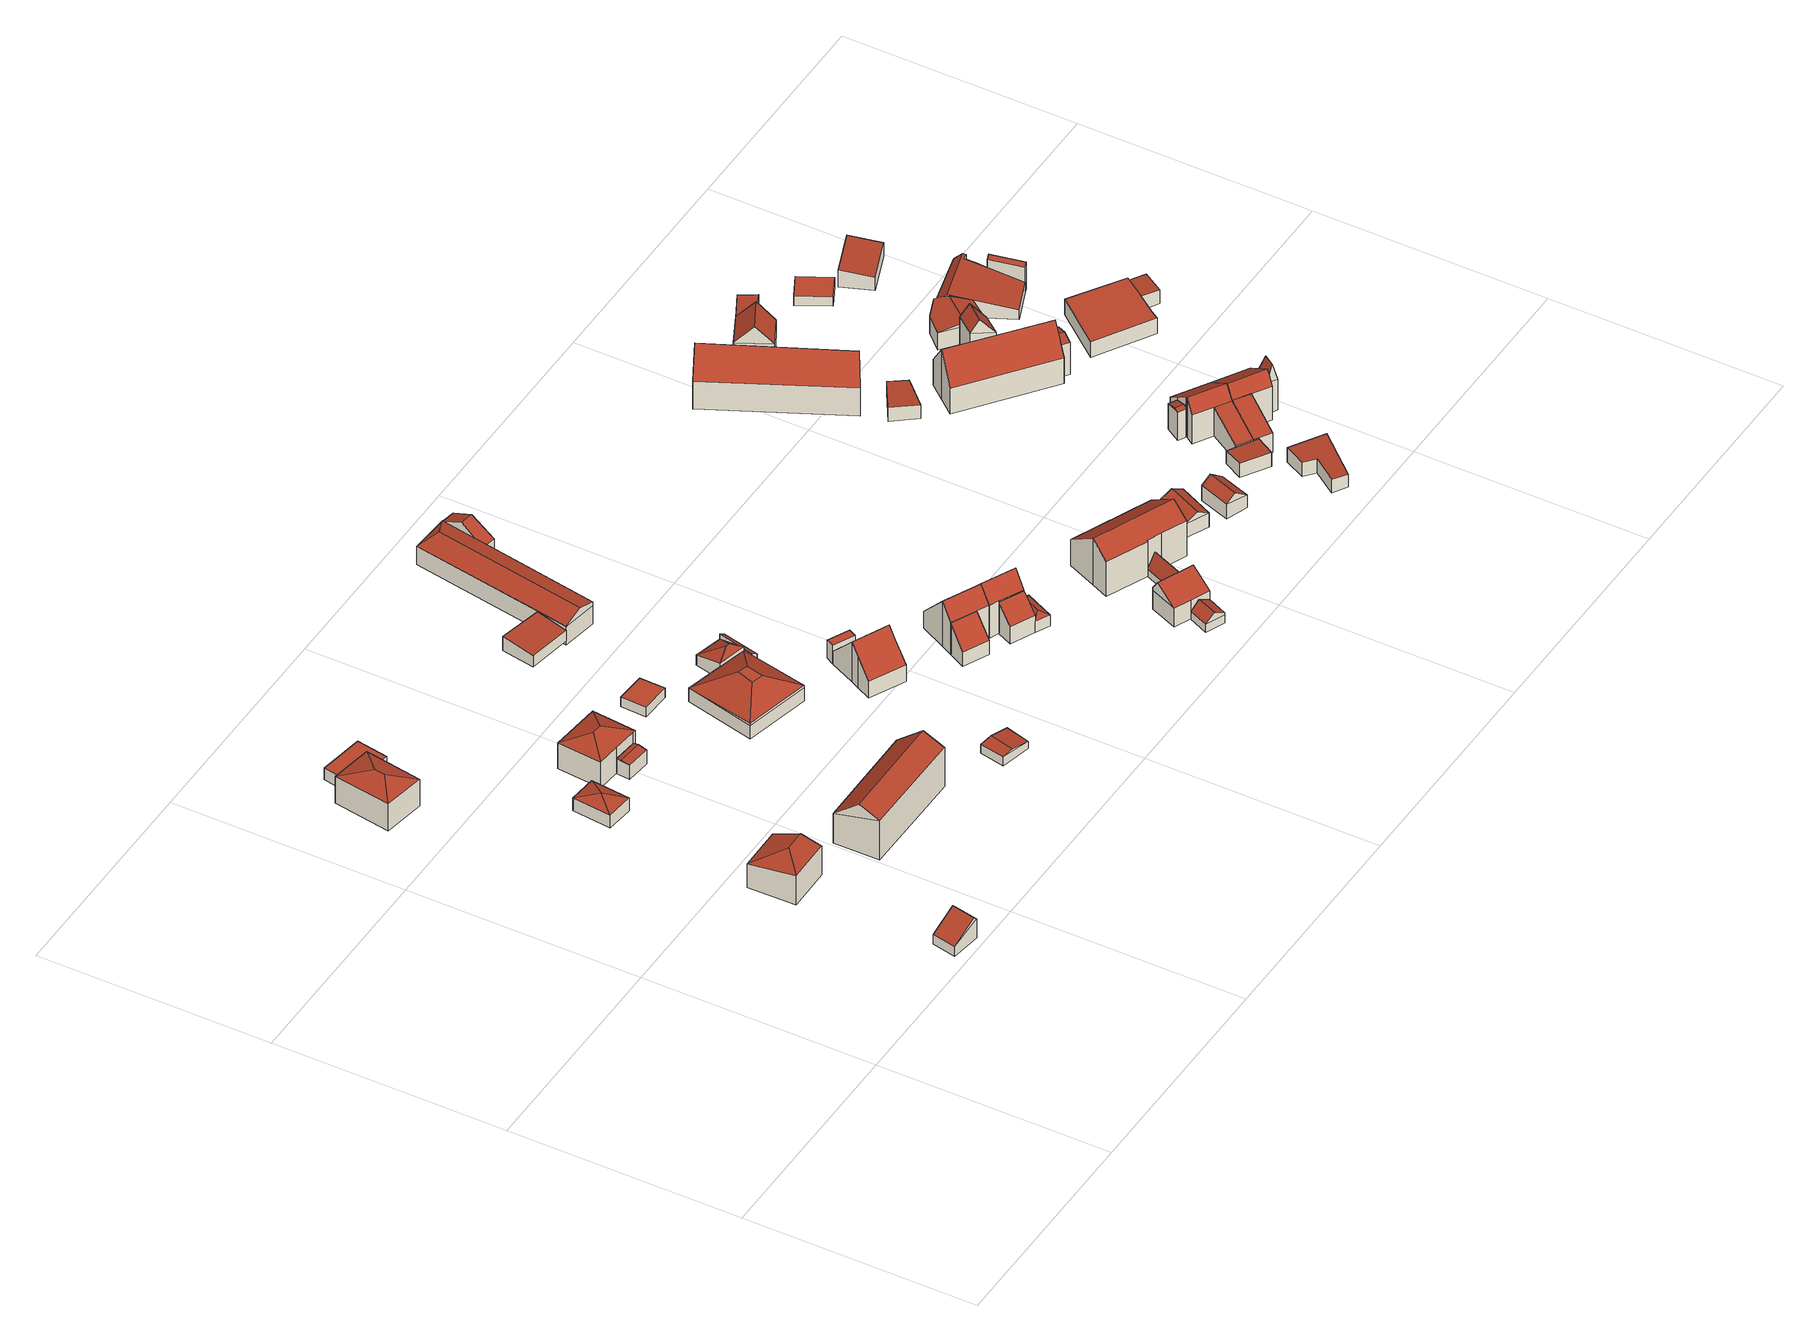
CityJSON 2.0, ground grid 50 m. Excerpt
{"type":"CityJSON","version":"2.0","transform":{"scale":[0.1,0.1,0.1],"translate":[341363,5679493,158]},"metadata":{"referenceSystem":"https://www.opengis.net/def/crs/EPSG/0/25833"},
"CityObjects":{
"building1":{"type":"Building","attributes":{"Dachtyp_tdc":"tdcGableRoof","Gemeindeschluessel":14729160,"Dachneigung":28.64,"QualitaetDacherkennung":25,"Geometrietyp2DReferenz":"3000","function":"31001_9998","roofType":"3100","measuredHeight":5.57},"geometry":[{"type":"MultiSurface","lod":"2","boundaries":[[[0,1,2,3]],[[1,4,5,2]],[[4,6,7,5]],[[6,0,3,7]],[[4,1,8]],[[0,6,9]],[[1,0,9,8]],[[6,4,8,9]],[[3,2,5,7]]],"semantics":{"surfaces":[{"type":"WallSurface"},{"type":"RoofSurface"},{"type":"GroundSurface"}],"values":[0,0,0,0,0,0,1,1,2]}}]},
"building2":{"type":"Building","attributes":{"Dachtyp_tdc":"tdcHipAndGableRoof","Gemeindeschluessel":14729160,"Dachneigung":23.13,"QualitaetDacherkennung":62,"Geometrietyp2DReferenz":"3000","function":"31001_9998","roofType":"5000","measuredHeight":8.3},"geometry":[{"type":"MultiSurface","lod":"2","boundaries":[[[10,11,12,13]],[[11,14,15,12]],[[14,16,17,15]],[[16,10,13,17]],[[14,11,18]],[[10,16,19]],[[11,10,19,18]],[[16,14,18,19]],[[13,12,15,17]]],"semantics":{"surfaces":[{"type":"WallSurface"},{"type":"RoofSurface"},{"type":"GroundSurface"}],"values":[0,0,0,0,1,0,1,1,2]}}]},
"building3":{"type":"Building","attributes":{"Dachtyp_tdc":"tdcFreeFormRoof","Gemeindeschluessel":14729160,"Dachneigung":19.9,"QualitaetDacherkennung":74,"Geometrietyp2DReferenz":"3000","function":"31001_9998","roofType":"5000","measuredHeight":8.17},"geometry":[{"type":"MultiSurface","lod":"2","boundaries":[[[20,21,22,23]],[[21,24,25,22]],[[24,26,27,25]],[[26,28,29,27]],[[28,30,31,29]],[[30,20,23,31]],[[20,32,21]],[[33,28,26,24]],[[30,28,33,32,20]],[[32,33,24,21]],[[23,22,25,27,29,31]]],"semantics":{"surfaces":[{"type":"WallSurface"},{"type":"RoofSurface"},{"type":"GroundSurface"}],"values":[0,0,0,0,0,0,1,1,1,1,2]}}]},
"building4":{"type":"Building","attributes":{"Dachtyp_tdc":"tdcPolyFlatRoof","Gemeindeschluessel":14729160,"Dachneigung":0,"QualitaetDacherkennung":81,"Geometrietyp2DReferenz":"3000","function":"31001_9998","roofType":"1000","measuredHeight":2.78},"geometry":[{"type":"MultiSurface","lod":"2","boundaries":[[[34,35,29,31]],[[35,36,27,29]],[[36,37,38,27]],[[37,39,40,38]],[[39,41,42,40]],[[41,34,31,42]],[[41,39,37,36,35,34]],[[31,29,27,38,40,42]]],"semantics":{"surfaces":[{"type":"WallSurface"},{"type":"RoofSurface"},{"type":"GroundSurface"}],"values":[0,0,0,0,0,0,1,2]}}]},
"building5":{"type":"Building","attributes":{"Dachtyp_tdc":"tdcTentRoof","Gemeindeschluessel":14729160,"Dachneigung":21.59,"QualitaetDacherkennung":91,"Geometrietyp2DReferenz":"3000","function":"31001_9998","roofType":"3500","measuredHeight":4.28},"geometry":[{"type":"MultiSurface","lod":"2","boundaries":[[[43,44,45,46]],[[44,47,48,45]],[[47,49,50,48]],[[49,43,46,50]],[[44,43,51]],[[47,44,51]],[[49,47,51]],[[43,49,51]],[[46,45,48,50]]],"semantics":{"surfaces":[{"type":"WallSurface"},{"type":"RoofSurface"},{"type":"GroundSurface"}],"values":[0,0,0,0,1,1,1,1,2]}}]},
"building6":{"type":"Building","attributes":{"Gemeindeschluessel":14729160,"Geometrietyp2DReferenz":"3000","function":"31001_9998","roofType":"9999"},"children":["building6-1","building6-2"]},
"building6-1":{"type":"BuildingPart","attributes":{"Dachtyp_tdc":"tdcHipRoof","Dachneigung":20.27,"QualitaetDacherkennung":84,"Geometrietyp2DReferenz":"3000","roofType":"3200","measuredHeight":7.97},"parents":["building6"],"geometry":[{"type":"MultiSurface","lod":"2","boundaries":[[[52,53,54,55]],[[53,56,57,58,54]],[[59,60,61,62,63]],[[60,64,65,61]],[[64,52,55,65]],[[53,52,66]],[[64,60,67]],[[52,64,67,66]],[[60,59,56,53,66,67]],[[55,54,58,62,61,65]],[[63,57,56,59]],[[63,62,58,57]]],"semantics":{"surfaces":[{"type":"WallSurface"},{"type":"RoofSurface"},{"type":"GroundSurface"},{"type":"ClosureSurface"}],"values":[0,0,0,0,0,1,1,1,1,2,0,3]}}]},
"building6-2":{"type":"BuildingPart","attributes":{"Dachtyp_tdc":"tdcGableRoof","Dachneigung":14.92,"QualitaetDacherkennung":49,"Geometrietyp2DReferenz":"3000","roofType":"3100","measuredHeight":3.79},"parents":["building6"],"geometry":[{"type":"MultiSurface","lod":"2","boundaries":[[[68,69,70,71]],[[69,63,62,70]],[[57,68,71,58]],[[63,69,72]],[[68,57,73]],[[69,68,73,72]],[[57,63,72,73]],[[71,70,62,58]],[[58,62,63,57]]],"semantics":{"surfaces":[{"type":"WallSurface"},{"type":"RoofSurface"},{"type":"GroundSurface"},{"type":"ClosureSurface"}],"values":[0,0,0,0,0,1,1,2,3]}}]},
"building7":{"type":"Building","attributes":{"Dachtyp_tdc":"tdcGableRoof","Gemeindeschluessel":14729160,"Dachneigung":39.67,"QualitaetDacherkennung":69,"Geometrietyp2DReferenz":"3000","function":"31001_9998","roofType":"3100","measuredHeight":11.71},"geometry":[{"type":"MultiSurface","lod":"2","boundaries":[[[74,75,76,77]],[[75,78,79,76]],[[78,80,81,79]],[[80,74,77,81]],[[78,75,82]],[[74,80,83]],[[75,74,83,82]],[[80,78,82,83]],[[77,76,79,81]]],"semantics":{"surfaces":[{"type":"WallSurface"},{"type":"RoofSurface"},{"type":"GroundSurface"}],"values":[0,0,0,0,0,0,1,1,2]}}]},
"building8":{"type":"Building","attributes":{"Dachtyp_tdc":"tdcPolyFlatRoof","Gemeindeschluessel":14729160,"Dachneigung":0,"QualitaetDacherkennung":84,"Geometrietyp2DReferenz":"3000","function":"31001_9998","roofType":"1000","measuredHeight":2.36},"geometry":[{"type":"MultiSurface","lod":"2","boundaries":[[[84,85,86,87]],[[85,88,89,86]],[[88,90,91,89]],[[90,84,87,91]],[[90,88,85,84]],[[87,86,89,91]]],"semantics":{"surfaces":[{"type":"WallSurface"},{"type":"RoofSurface"},{"type":"GroundSurface"}],"values":[0,0,0,0,1,2]}}]},
"building9":{"type":"Building","attributes":{"Dachtyp_tdc":"tdcGableRoof","Gemeindeschluessel":14729160,"Dachneigung":11.29,"QualitaetDacherkennung":49,"Geometrietyp2DReferenz":"3000","function":"31001_9998","roofType":"3100","measuredHeight":2.67},"geometry":[{"type":"MultiSurface","lod":"2","boundaries":[[[92,93,94,95]],[[93,96,97,94]],[[96,98,99,97]],[[98,92,95,99]],[[96,93,100]],[[92,98,101]],[[93,92,101,100]],[[98,96,100,101]],[[95,94,97,99]]],"semantics":{"surfaces":[{"type":"WallSurface"},{"type":"RoofSurface"},{"type":"GroundSurface"}],"values":[0,0,0,0,0,0,1,1,2]}}]},
"building10":{"type":"Building","attributes":{"Gemeindeschluessel":14729160,"Geometrietyp2DReferenz":"3000","function":"31001_9998","roofType":"9999"},"children":["building10-1","building10-2","building10-3"]},
"building10-1":{"type":"BuildingPart","attributes":{"Dachtyp_tdc":"tdcHipRoof","Dachneigung":29.78,"QualitaetDacherkennung":49,"Geometrietyp2DReferenz":"3000","roofType":"3200","measuredHeight":4.64},"parents":["building10"],"geometry":[{"type":"MultiSurface","lod":"2","boundaries":[[[102,103,104,105]],[[106,102,105,107,108]],[[109,110,103,111]],[[102,106,112]],[[103,102,112,111]],[[106,109,111,112]],[[105,104,113,107]],[[114,110,109]],[[113,104,103,110,114,115]],[[108,115,114,109,106]],[[108,107,113,115]]],"semantics":{"surfaces":[{"type":"WallSurface"},{"type":"RoofSurface"},{"type":"GroundSurface"},{"type":"ClosureSurface"}],"values":[0,0,1,1,1,1,2,0,3,0,3]}}]},
"building10-2":{"type":"BuildingPart","attributes":{"Dachtyp_tdc":"tdcCutTentRoof","Dachneigung":27.9,"QualitaetDacherkennung":73,"Geometrietyp2DReferenz":"3000","roofType":"9999","measuredHeight":6.82},"parents":["building10"],"geometry":[{"type":"MultiSurface","lod":"2","boundaries":[[[116,117,118,119]],[[117,120,121,118]],[[120,122,123,121]],[[122,108,107,123]],[[115,108,122,124,125]],[[126,127,115,125,128]],[[129,126,128,130]],[[122,129,130,124]],[[130,128,125,124]],[[120,129,122]],[[117,126,129,120]],[[116,127,126,117]],[[115,127,116]],[[107,113,119,118,121,123]],[[113,107,108,115]],[[113,115,116,119]]],"semantics":{"surfaces":[{"type":"WallSurface"},{"type":"RoofSurface"},{"type":"GroundSurface"},{"type":"ClosureSurface"}],"values":[0,0,0,0,1,1,1,1,1,0,0,0,0,2,3,3]}}]},
"building10-3":{"type":"BuildingPart","attributes":{"Dachtyp_tdc":"tdcPolyFlatRoof","Dachneigung":29.71,"QualitaetDacherkennung":71,"Geometrietyp2DReferenz":"3000","roofType":"2100","measuredHeight":3.57},"parents":["building10"],"geometry":[{"type":"MultiSurface","lod":"2","boundaries":[[[131,132,133,104,103]],[[132,134,135,133]],[[134,136,116,119,135]],[[136,134,132,131,110,114]],[[104,133,135,119,113]],[[103,110,131]],[[115,116,136,114]],[[104,113,115,114,110,103]],[[115,113,119,116]]],"semantics":{"surfaces":[{"type":"WallSurface"},{"type":"RoofSurface"},{"type":"GroundSurface"},{"type":"ClosureSurface"}],"values":[0,0,0,1,2,0,0,3,3]}}]},
"building11":{"type":"Building","attributes":{"Dachtyp_tdc":"tdcPolyFlatRoof","Gemeindeschluessel":14729160,"Dachneigung":6.93,"QualitaetDacherkennung":92,"Geometrietyp2DReferenz":"3000","function":"31001_9998","roofType":"2100","measuredHeight":3.47},"geometry":[{"type":"MultiSurface","lod":"2","boundaries":[[[137,138,139,140]],[[138,141,142,139]],[[141,143,144,142]],[[143,137,140,144]],[[143,141,138,137]],[[140,139,142,144]]],"semantics":{"surfaces":[{"type":"WallSurface"},{"type":"RoofSurface"},{"type":"GroundSurface"}],"values":[0,0,0,0,1,2]}}]},
"building12":{"type":"Building","attributes":{"Gemeindeschluessel":14729160,"Geometrietyp2DReferenz":"3000","function":"31001_9998","roofType":"9999"},"children":["building12-1","building12-2"]},
"building12-1":{"type":"BuildingPart","attributes":{"Dachtyp_tdc":"tdcPolyFlatRoof","Dachneigung":0,"QualitaetDacherkennung":36,"Geometrietyp2DReferenz":"3000","roofType":"1000","measuredHeight":4.4},"parents":["building12"],"geometry":[{"type":"MultiSurface","lod":"2","boundaries":[[[145,146,147,148,149]],[[146,150,151,147]],[[150,152,153,154,151]],[[152,150,146,145]],[[148,147,151,154]],[[149,153,152,145]],[[149,148,154,153]]],"semantics":{"surfaces":[{"type":"WallSurface"},{"type":"RoofSurface"},{"type":"GroundSurface"},{"type":"ClosureSurface"}],"values":[0,0,0,1,2,0,3]}}]},
"building12-2":{"type":"BuildingPart","attributes":{"Dachtyp_tdc":"tdcGableRoof","Dachneigung":46.77,"QualitaetDacherkennung":68,"Geometrietyp2DReferenz":"3000","roofType":"3100","measuredHeight":9.78},"parents":["building12"],"geometry":[{"type":"MultiSurface","lod":"2","boundaries":[[[155,156,157,158]],[[156,159,160,157]],[[159,149,148,160]],[[153,161,162,154]],[[161,163,164,162]],[[163,165,166,164]],[[165,167,168,166]],[[167,155,158,168]],[[163,161,153,149,159]],[[159,156,155,167,165,163]],[[158,157,160,148,154,162,164,166,168]],[[154,148,149,153]]],"semantics":{"surfaces":[{"type":"WallSurface"},{"type":"RoofSurface"},{"type":"GroundSurface"},{"type":"ClosureSurface"}],"values":[0,0,0,0,0,0,0,0,1,1,2,3]}}]},
"building13":{"type":"Building","attributes":{"Gemeindeschluessel":14729160,"Geometrietyp2DReferenz":"3000","function":"31001_9998","roofType":"9999"},"children":["building13-1","building13-2"]},
"building13-1":{"type":"BuildingPart","attributes":{"Dachtyp_tdc":"tdcGableRoof","Dachneigung":30.26,"QualitaetDacherkennung":71,"Geometrietyp2DReferenz":"3000","roofType":"3100","measuredHeight":7.34},"parents":["building13"],"geometry":[{"type":"MultiSurface","lod":"2","boundaries":[[[169,170,171,172]],[[173,174,175,176,177]],[[174,169,172,175]],[[169,174,178]],[[170,169,178,179,180,181]],[[174,173,182,179,178]],[[172,171,176,175]],[[176,171,170,183,177]],[[177,183,173]],[[179,182,180]],[[181,183,170]],[[180,182,173,183,181]]],"semantics":{"surfaces":[{"type":"WallSurface"},{"type":"RoofSurface"},{"type":"GroundSurface"},{"type":"ClosureSurface"}],"values":[0,0,0,0,1,1,2,3,3,0,0,3]}}]},
"building13-2":{"type":"BuildingPart","attributes":{"Dachtyp_tdc":"tdcHipAndGableRoof","Dachneigung":24.28,"QualitaetDacherkennung":69,"Geometrietyp2DReferenz":"3000","roofType":"5000","measuredHeight":6.35},"parents":["building13"],"geometry":[{"type":"MultiSurface","lod":"2","boundaries":[[[141,184,185,186]],[[184,177,176,185]],[[187,188,189,171,170]],[[188,190,191,189]],[[190,141,186,191]],[[192,184,193]],[[194,195,196,193,184]],[[197,180,182,192,193,196,198]],[[187,197,198,188]],[[188,198,196,195,190]],[[190,195,194,141]],[[141,194,184]],[[184,192,173,177]],[[186,185,176,171,189,191]],[[170,183,181,187]],[[171,176,177,183,170]],[[187,181,180,197]],[[173,192,182]],[[177,173,183]],[[181,183,173,182,180]]],"semantics":{"surfaces":[{"type":"WallSurface"},{"type":"RoofSurface"},{"type":"GroundSurface"},{"type":"ClosureSurface"}],"values":[0,0,0,0,0,1,1,1,0,0,0,0,0,2,0,3,0,0,3,3]}}]},
"building14":{"type":"Building","attributes":{"Gemeindeschluessel":14729160,"Geometrietyp2DReferenz":"3000","function":"31001_9998","roofType":"9999"},"children":["building14-1","building14-2"]},
"building14-1":{"type":"BuildingPart","attributes":{"Dachtyp_tdc":"tdcGableRoof","Dachneigung":47.67,"QualitaetDacherkennung":68,"Geometrietyp2DReferenz":"3000","roofType":"3100","measuredHeight":11.06},"parents":["building14"],"geometry":[{"type":"MultiSurface","lod":"2","boundaries":[[[199,200,201,202]],[[200,203,204,201]],[[203,205,206,204]],[[205,207,208,206]],[[207,209,210,208]],[[209,211,212,210]],[[213,214,215,216]],[[214,217,218,215]],[[217,219,220,218]],[[219,199,202,220]],[[214,213,221,211,209,207]],[[207,205,203,200,199,219,217,214]],[[202,201,204,206,208,210,212,216,215,218,220]],[[213,216,212,211,221]]],"semantics":{"surfaces":[{"type":"WallSurface"},{"type":"RoofSurface"},{"type":"GroundSurface"},{"type":"ClosureSurface"}],"values":[0,0,0,0,0,0,0,0,0,0,1,1,2,3]}}]},
"building14-2":{"type":"BuildingPart","attributes":{"Dachtyp_tdc":"tdcPolyFlatRoof","Dachneigung":46.75,"QualitaetDacherkennung":53,"Geometrietyp2DReferenz":"3000","roofType":"2100","measuredHeight":7.74},"parents":["building14"],"geometry":[{"type":"MultiSurface","lod":"2","boundaries":[[[222,213,216,223]],[[211,224,225,212]],[[224,222,223,225]],[[224,211,221,213,222]],[[223,216,212,225]],[[211,212,216,213,221]]],"semantics":{"surfaces":[{"type":"WallSurface"},{"type":"RoofSurface"},{"type":"GroundSurface"},{"type":"ClosureSurface"}],"values":[0,0,0,1,2,3]}}]},
"building15":{"type":"Building","attributes":{"Gemeindeschluessel":14729160,"Geometrietyp2DReferenz":"3000","function":"31001_9998","roofType":"9999"},"children":["building15-1","building15-2","building15-3"]},
"building15-1":{"type":"BuildingPart","attributes":{"Dachtyp_tdc":"tdcGableRoof","Dachneigung":47.72,"QualitaetDacherkennung":67,"Geometrietyp2DReferenz":"3000","roofType":"3100","measuredHeight":11.29},"parents":["building15"],"geometry":[{"type":"MultiSurface","lod":"2","boundaries":[[[226,227,228,229]],[[227,230,231,228]],[[230,232,233,231]],[[232,234,235,233]],[[234,236,237,235]],[[236,238,239,237]],[[238,240,241,239]],[[240,242,243,244,241]],[[245,226,229,246,247]],[[248,242,240,238,236,234,232,230,227]],[[227,226,245,249,248]],[[229,228,231,233,235,237,239,241,244,250,251,246]],[[252,243,242,248]],[[250,244,243,252]],[[249,253,254,252,248]],[[254,251,250,252]],[[245,247,253,249]],[[247,246,251,254,253]]],"semantics":{"surfaces":[{"type":"WallSurface"},{"type":"RoofSurface"},{"type":"GroundSurface"},{"type":"ClosureSurface"}],"values":[0,0,0,0,0,0,0,0,0,1,1,2,0,3,0,3,0,3]}}]},
"building15-2":{"type":"BuildingPart","attributes":{"Dachtyp_tdc":"tdcFreeFormRoof","Dachneigung":29.05,"QualitaetDacherkennung":11,"Geometrietyp2DReferenz":"3000","roofType":"5000","measuredHeight":3.61},"parents":["building15"],"geometry":[{"type":"MultiSurface","lod":"2","boundaries":[[[243,255,256,244]],[[255,257,258,256]],[[257,259,260,258]],[[261,259,257]],[[262,261,257,255]],[[262,255,243]],[[261,262,243,252,254,259]],[[244,256,258,260,251,250]],[[244,250,252,243]],[[250,251,254,252]],[[251,260,259,254]]],"semantics":{"surfaces":[{"type":"WallSurface"},{"type":"RoofSurface"},{"type":"GroundSurface"},{"type":"ClosureSurface"}],"values":[0,0,0,1,1,1,1,2,3,3,3]}}]},
"building15-3":{"type":"BuildingPart","attributes":{"Dachtyp_tdc":"tdcPolyFlatRoof","Dachneigung":43.9,"QualitaetDacherkennung":58,"Geometrietyp2DReferenz":"3000","roofType":"2100","measuredHeight":7.7},"parents":["building15"],"geometry":[{"type":"MultiSurface","lod":"2","boundaries":[[[263,264,265,260,259]],[[264,247,246,265]],[[247,264,263,253]],[[251,260,265,246]],[[263,259,254,253]],[[251,254,259,260]],[[251,246,247,253,254]]],"semantics":{"surfaces":[{"type":"WallSurface"},{"type":"RoofSurface"},{"type":"GroundSurface"},{"type":"ClosureSurface"}],"values":[0,0,1,2,0,3,3]}}]},
"building16":{"type":"Building","attributes":{"Gemeindeschluessel":14729160,"Geometrietyp2DReferenz":"3000","function":"31001_9998","roofType":"9999"},"children":["building16-1","building16-2","building16-3","building16-4"]},
"building16-1":{"type":"BuildingPart","attributes":{"Dachtyp_tdc":"tdcGableRoof","Dachneigung":30.6,"QualitaetDacherkennung":65,"Geometrietyp2DReferenz":"3000","roofType":"3100","measuredHeight":7.51},"parents":["building16"],"geometry":[{"type":"MultiSurface","lod":"2","boundaries":[[[266,267,268,269,270,271,272]],[[273,274,275,276,277]],[[274,278,279,275]],[[278,280,281,282,279]],[[283,284,285,286,287]],[[273,267,286,285,274]],[[266,287,286,267]],[[280,283,287,266,288,289,290]],[[278,284,283,280]],[[274,285,284,278]],[[282,291,271,270,276,275,279]],[[272,288,266]],[[281,280,290]],[[271,291,289,288,272]],[[291,282,281,290,289]],[[277,292,268,267,273]],[[277,276,270,269]],[[277,269,268,292]]],"semantics":{"surfaces":[{"type":"WallSurface"},{"type":"RoofSurface"},{"type":"GroundSurface"},{"type":"ClosureSurface"}],"values":[0,0,0,0,1,1,0,0,0,0,2,0,0,3,3,0,3,3]}}]},
"building16-2":{"type":"BuildingPart","attributes":{"Dachtyp_tdc":"tdcGableRoof","Dachneigung":36.38,"QualitaetDacherkennung":71,"Geometrietyp2DReferenz":"3000","roofType":"3100","measuredHeight":11.34},"parents":["building16"],"geometry":[{"type":"MultiSurface","lod":"2","boundaries":[[[293,294,295,296,297]],[[294,298,299,295]],[[298,300,301,299]],[[300,302,303,301]],[[302,304,305,303]],[[304,306,307,305]],[[306,308,309,307]],[[308,310,311,312,309]],[[306,304,302,300]],[[300,298,294,293,310,308,306]],[[296,295,299,301,303,305,307,309,312,313]],[[293,297,314,311,310]],[[297,296,313,314]],[[314,313,312,311]]],"semantics":{"surfaces":[{"type":"WallSurface"},{"type":"RoofSurface"},{"type":"GroundSurface"},{"type":"ClosureSurface"}],"values":[0,0,0,0,0,0,0,0,1,1,2,0,3,3]}}]},
"building16-3":{"type":"BuildingPart","attributes":{"Dachtyp_tdc":"tdcFreeFormRoof","Dachneigung":63.77,"QualitaetDacherkennung":10,"Geometrietyp2DReferenz":"3000","roofType":"5000","measuredHeight":5.06},"parents":["building16"],"geometry":[{"type":"MultiSurface","lod":"2","boundaries":[[[315,272,271,316]],[[281,317,295,282]],[[317,297,296,295]],[[318,288,272,315,311,314]],[[314,297,317,281,290,318]],[[296,313,312,316,271,291,282,295]],[[311,315,316,312]],[[289,288,318]],[[291,271,272,288,289]],[[290,289,318]],[[291,289,290,281,282]],[[313,296,297,314]],[[311,312,313,314]]],"semantics":{"surfaces":[{"type":"WallSurface"},{"type":"RoofSurface"},{"type":"GroundSurface"},{"type":"ClosureSurface"}],"values":[0,0,0,1,1,2,0,0,3,0,3,3,3]}}]},
"building16-4":{"type":"BuildingPart","attributes":{"Dachtyp_tdc":"tdcGableRoof","Dachneigung":29.38,"QualitaetDacherkennung":15,"Geometrietyp2DReferenz":"3000","roofType":"3100","measuredHeight":3.84},"parents":["building16"],"geometry":[{"type":"MultiSurface","lod":"2","boundaries":[[[269,319,320,270]],[[319,321,322,320]],[[321,277,276,322]],[[321,323,292,277]],[[324,268,292,323]],[[269,268,324,319]],[[319,324,323,321]],[[276,270,320,322]],[[270,276,277,269]],[[292,268,269,277]]],"semantics":{"surfaces":[{"type":"WallSurface"},{"type":"RoofSurface"},{"type":"GroundSurface"},{"type":"ClosureSurface"}],"values":[0,0,0,1,1,0,0,2,3,3]}}]},
"building17":{"type":"Building","attributes":{"Dachtyp_tdc":"tdcGableRoof","Gemeindeschluessel":14729160,"Dachneigung":29.56,"QualitaetDacherkennung":90,"Geometrietyp2DReferenz":"3000","function":"31001_9998","roofType":"3100","measuredHeight":4.75},"geometry":[{"type":"MultiSurface","lod":"2","boundaries":[[[325,326,327,328]],[[326,329,330,327]],[[329,331,332,330]],[[331,325,328,332]],[[329,326,333]],[[325,331,334]],[[326,325,334,333]],[[331,329,333,334]],[[328,327,330,332]]],"semantics":{"surfaces":[{"type":"WallSurface"},{"type":"RoofSurface"},{"type":"GroundSurface"}],"values":[0,0,0,0,0,0,1,1,2]}}]},
"building18":{"type":"Building","attributes":{"Dachtyp_tdc":"tdcGableRoof","Gemeindeschluessel":14729160,"Dachneigung":35.62,"QualitaetDacherkennung":80,"Geometrietyp2DReferenz":"3000","function":"31001_9998","roofType":"3100","measuredHeight":5.12},"geometry":[{"type":"MultiSurface","lod":"2","boundaries":[[[335,336,337,338]],[[336,339,340,337]],[[339,341,342,340]],[[341,335,338,342]],[[339,336,343]],[[335,341,344]],[[336,335,344,343]],[[341,339,343,344]],[[338,337,340,342]]],"semantics":{"surfaces":[{"type":"WallSurface"},{"type":"RoofSurface"},{"type":"GroundSurface"}],"values":[0,0,0,0,0,0,1,1,2]}}]},
"building19":{"type":"Building","attributes":{"Gemeindeschluessel":14729160,"Geometrietyp2DReferenz":"3000","function":"31001_9998","roofType":"9999"},"children":["building19-1","building19-2"]},
"building19-1":{"type":"BuildingPart","attributes":{"Dachtyp_tdc":"tdcPolyFlatRoof","Dachneigung":5.53,"QualitaetDacherkennung":50,"Geometrietyp2DReferenz":"3000","roofType":"2100","measuredHeight":3.73},"parents":["building19"],"geometry":[{"type":"MultiSurface","lod":"2","boundaries":[[[345,346,347,348]],[[346,349,350,347]],[[351,345,348,352]],[[351,349,346,345]],[[348,347,350,352]],[[351,352,350,349]]],"semantics":{"surfaces":[{"type":"WallSurface"},{"type":"RoofSurface"},{"type":"GroundSurface"},{"type":"ClosureSurface"}],"values":[0,0,0,1,2,3]}}]},
"building19-2":{"type":"BuildingPart","attributes":{"Dachtyp_tdc":"tdcGableRoof","Dachneigung":42.2,"QualitaetDacherkennung":29,"Geometrietyp2DReferenz":"3000","roofType":"3100","measuredHeight":11.53},"parents":["building19"],"geometry":[{"type":"MultiSurface","lod":"2","boundaries":[[[353,354,355,350,349]],[[354,356,357,355]],[[356,358,359,357]],[[354,353,360]],[[358,356,361]],[[353,358,361,360]],[[356,354,360,361]],[[359,352,350,355,357]],[[352,359,358,353,349,351]],[[349,350,352,351]]],"semantics":{"surfaces":[{"type":"WallSurface"},{"type":"RoofSurface"},{"type":"GroundSurface"},{"type":"ClosureSurface"}],"values":[0,0,0,0,0,1,1,2,0,3]}}]},
"building20":{"type":"Building","attributes":{"Dachtyp_tdc":"tdcPolyFlatRoof","Gemeindeschluessel":14729160,"Dachneigung":4.42,"QualitaetDacherkennung":54,"Geometrietyp2DReferenz":"3000","function":"31001_9998","roofType":"2100","measuredHeight":3.37},"geometry":[{"type":"MultiSurface","lod":"2","boundaries":[[[362,363,364,365]],[[363,366,367,364]],[[366,368,369,367]],[[368,370,371,369]],[[370,372,373,371]],[[372,362,365,373]],[[372,370,368,366,363,362]],[[365,364,367,369,371,373]]],"semantics":{"surfaces":[{"type":"WallSurface"},{"type":"RoofSurface"},{"type":"GroundSurface"}],"values":[0,0,0,0,0,0,1,2]}}]},
"building21":{"type":"Building","attributes":{"Dachtyp_tdc":"tdcPolyFlatRoof","Gemeindeschluessel":14729160,"Dachneigung":3.42,"QualitaetDacherkennung":89,"Geometrietyp2DReferenz":"3000","function":"31001_9998","roofType":"2100","measuredHeight":3.21},"geometry":[{"type":"MultiSurface","lod":"2","boundaries":[[[374,375,376,377]],[[375,378,379,376]],[[378,380,381,379]],[[380,374,377,381]],[[380,378,375,374]],[[377,376,379,381]]],"semantics":{"surfaces":[{"type":"WallSurface"},{"type":"RoofSurface"},{"type":"GroundSurface"}],"values":[0,0,0,0,1,2]}}]},
"building22":{"type":"Building","attributes":{"Dachtyp_tdc":"tdcPolyFlatRoof","Gemeindeschluessel":14729160,"Dachneigung":4.11,"QualitaetDacherkennung":74,"Geometrietyp2DReferenz":"3000","function":"31001_9998","roofType":"2100","measuredHeight":3.54},"geometry":[{"type":"MultiSurface","lod":"2","boundaries":[[[382,383,384,385]],[[383,386,387,384]],[[386,388,389,387]],[[388,390,391,389]],[[390,392,393,391]],[[392,382,385,393]],[[392,390,388,386,383,382]],[[385,384,387,389,391,393]]],"semantics":{"surfaces":[{"type":"WallSurface"},{"type":"RoofSurface"},{"type":"GroundSurface"}],"values":[0,0,0,0,0,0,1,2]}}]},
"building23":{"type":"Building","attributes":{"Gemeindeschluessel":14729160,"Geometrietyp2DReferenz":"3000","function":"31001_9998","roofType":"9999"},"children":["building23-1","building23-2","building23-3"]},
"building23-1":{"type":"BuildingPart","attributes":{"Dachtyp_tdc":"tdcGableRoof","Dachneigung":16.58,"QualitaetDacherkennung":39,"Geometrietyp2DReferenz":"3000","roofType":"3100","measuredHeight":7.13},"parents":["building23"],"geometry":[{"type":"MultiSurface","lod":"2","boundaries":[[[394,395,396,397]],[[395,398,399,396]],[[398,400,401,399]],[[398,395,402]],[[395,394,403,402]],[[400,398,402,403]],[[397,396,399,401]],[[397,401,400,394]],[[394,400,403]]],"semantics":{"surfaces":[{"type":"WallSurface"},{"type":"RoofSurface"},{"type":"GroundSurface"},{"type":"ClosureSurface"}],"values":[0,0,0,0,1,1,2,3,3]}}]},
"building23-2":{"type":"BuildingPart","attributes":{"Dachtyp_tdc":"tdcPolyFlatRoof","Dachneigung":22.62,"QualitaetDacherkennung":78,"Geometrietyp2DReferenz":"3000","roofType":"2100","measuredHeight":7.07},"parents":["building23"],"geometry":[{"type":"MultiSurface","lod":"2","boundaries":[[[404,405,406,407]],[[404,408,409,405]],[[408,410,411,409]],[[410,408,404,407]],[[406,405,409,411]],[[407,406,411,410]]],"semantics":{"surfaces":[{"type":"WallSurface"},{"type":"RoofSurface"},{"type":"GroundSurface"},{"type":"ClosureSurface"}],"values":[0,0,0,1,2,3]}}]},
"building23-3":{"type":"BuildingPart","attributes":{"Dachtyp_tdc":"tdcGableRoof","Dachneigung":35.42,"QualitaetDacherkennung":47,"Geometrietyp2DReferenz":"3000","roofType":"3100","measuredHeight":9.68},"parents":["building23"],"geometry":[{"type":"MultiSurface","lod":"2","boundaries":[[[410,412,413,411]],[[412,414,415,413]],[[414,416,417,415]],[[416,418,394,397,417]],[[419,401,400]],[[419,420,421,401]],[[420,422,423,421]],[[422,424,425,423]],[[424,407,406,425]],[[424,422,420,419,418,416,414]],[[414,412,410,407,424]],[[411,413,415,417,397,401,421,423,425,406]],[[419,400,403,394,418]],[[400,401,397,394]],[[400,394,403]],[[411,406,407,410]]],"semantics":{"surfaces":[{"type":"WallSurface"},{"type":"RoofSurface"},{"type":"GroundSurface"},{"type":"ClosureSurface"}],"values":[0,0,0,0,0,0,0,0,0,1,1,2,0,3,3,3]}}]},
"building24":{"type":"Building","attributes":{"Gemeindeschluessel":14729160,"Geometrietyp2DReferenz":"3000","function":"31001_9998","roofType":"9999"},"children":["building24-1","building24-2"]},
"building24-1":{"type":"BuildingPart","attributes":{"Dachtyp_tdc":"tdcGableRoof","Dachneigung":46.11,"QualitaetDacherkennung":76,"Geometrietyp2DReferenz":"3000","roofType":"3100","measuredHeight":7.63},"parents":["building24"],"geometry":[{"type":"MultiSurface","lod":"2","boundaries":[[[426,427,428,429]],[[427,430,431,428]],[[430,432,433,434,431]],[[430,427,435]],[[426,432,436]],[[427,426,436,435]],[[432,430,435,436]],[[429,428,431,434,437]],[[429,437,438,433,432,426]],[[437,434,433,438]]],"semantics":{"surfaces":[{"type":"WallSurface"},{"type":"RoofSurface"},{"type":"GroundSurface"},{"type":"ClosureSurface"}],"values":[0,0,0,0,0,1,1,2,0,3]}}]},
"building24-2":{"type":"BuildingPart","attributes":{"Dachtyp_tdc":"tdcPolyFlatRoof","Dachneigung":4.55,"QualitaetDacherkennung":78,"Geometrietyp2DReferenz":"3000","roofType":"2100","measuredHeight":3.45},"parents":["building24"],"geometry":[{"type":"MultiSurface","lod":"2","boundaries":[[[439,440,441,442]],[[440,438,437,441]],[[433,439,442,434]],[[433,438,440,439]],[[442,441,437,434]],[[433,434,437,438]]],"semantics":{"surfaces":[{"type":"WallSurface"},{"type":"RoofSurface"},{"type":"GroundSurface"},{"type":"ClosureSurface"}],"values":[0,0,0,1,2,3]}}]},
"building25":{"type":"Building","attributes":{"Gemeindeschluessel":14729160,"Geometrietyp2DReferenz":"3000","function":"31001_9998","roofType":"9999"},"children":["building25-1","building25-2","building25-3"]},
"building25-1":{"type":"BuildingPart","attributes":{"Dachtyp_tdc":"tdcPolyFlatRoof","Dachneigung":38.43,"QualitaetDacherkennung":53,"Geometrietyp2DReferenz":"3000","roofType":"2100","measuredHeight":5.86},"parents":["building25"],"geometry":[{"type":"MultiSurface","lod":"2","boundaries":[[[443,444,445,446]],[[444,447,448,445]],[[447,449,450,448]],[[449,451,452,450]],[[451,453,454,452]],[[451,449,447,444,443,453]],[[454,446,445,448,450,452]],[[443,446,454,453]]],"semantics":{"surfaces":[{"type":"WallSurface"},{"type":"RoofSurface"},{"type":"GroundSurface"},{"type":"ClosureSurface"}],"values":[0,0,0,0,0,1,2,3]}}]},
"building25-2":{"type":"BuildingPart","attributes":{"Dachtyp_tdc":"tdcGableRoof","Dachneigung":17.95,"QualitaetDacherkennung":42,"Geometrietyp2DReferenz":"3000","roofType":"3100","measuredHeight":8.14},"parents":["building25"],"geometry":[{"type":"MultiSurface","lod":"2","boundaries":[[[455,456,457,458]],[[456,459,460,457]],[[459,461,462,460]],[[459,456,463]],[[456,455,464,463]],[[461,459,463,464,465]],[[458,457,460,462,466]],[[455,458,466,467]],[[467,466,462,461]],[[455,467,465,464]],[[461,465,467]]],"semantics":{"surfaces":[{"type":"WallSurface"},{"type":"RoofSurface"},{"type":"GroundSurface"},{"type":"ClosureSurface"}],"values":[0,0,0,0,1,1,2,3,3,3,3]}}]},
"building25-3":{"type":"BuildingPart","attributes":{"Dachtyp_tdc":"tdcFreeFormRoof","Dachneigung":53.18,"QualitaetDacherkennung":58,"Geometrietyp2DReferenz":"3000","roofType":"5000","measuredHeight":12.03},"parents":["building25"],"geometry":[{"type":"MultiSurface","lod":"2","boundaries":[[[468,469,454,453]],[[469,470,471,454]],[[470,472,455,458,471]],[[473,474,475,462,461]],[[474,476,477,475]],[[476,478,479,477]],[[478,480,481,479]],[[480,482,445,481]],[[482,483,443,446,445]],[[478,476,474,473,484]],[[484,472,470,469,468,483,482,480,478]],[[446,454,471,458,466,462,475,477,479,481,445]],[[453,443,483,468]],[[453,454,446,443]],[[465,464,455,472,484]],[[466,458,455,467]],[[467,455,464,465]],[[473,461,465,484]],[[461,462,466,467]],[[461,467,465]]],"semantics":{"surfaces":[{"type":"WallSurface"},{"type":"RoofSurface"},{"type":"GroundSurface"},{"type":"ClosureSurface"}],"values":[0,0,0,0,0,0,0,0,0,1,1,2,0,3,0,3,3,0,3,3]}}]},
"building26":{"type":"Building","attributes":{"Gemeindeschluessel":14729160,"Geometrietyp2DReferenz":"3000","function":"31001_9998","roofType":"9999"},"children":["building26-1","building26-2","building26-3"]},
"building26-1":{"type":"BuildingPart","attributes":{"Dachtyp_tdc":"tdcGableRoof","Dachneigung":34.44,"QualitaetDacherkennung":52,"Geometrietyp2DReferenz":"3000","roofType":"3100","measuredHeight":10.77},"parents":["building26"],"geometry":[{"type":"MultiSurface","lod":"2","boundaries":[[[485,486,487]],[[488,489,490,491,492]],[[489,493,494,490]],[[493,495,496,494]],[[495,497,498,496]],[[407,499,500,501]],[[499,422,502,500]],[[422,503,504,502]],[[503,485,487,504]],[[499,407,497,495,493,489,488]],[[488,485,503,422,499]],[[487,491,490,494,496,498,501,500,502,504]],[[492,486,485,488]],[[491,487,486,492]],[[501,498,497,407]]],"semantics":{"surfaces":[{"type":"WallSurface"},{"type":"RoofSurface"},{"type":"GroundSurface"},{"type":"ClosureSurface"}],"values":[0,0,0,0,0,0,0,0,0,1,1,2,0,3,3]}}]},
"building26-2":{"type":"BuildingPart","attributes":{"Dachtyp_tdc":"tdcFreeFormRoof","Dachneigung":75.52,"QualitaetDacherkennung":21,"Geometrietyp2DReferenz":"3000","roofType":"5000","measuredHeight":11.65},"parents":["building26"],"geometry":[{"type":"MultiSurface","lod":"2","boundaries":[[[505,506,507,508]],[[506,509,494,507]],[[509,510,490,494]],[[511,512,506,505]],[[511,505,486]],[[512,511,486,492,510,513]],[[506,512,513,509]],[[509,513,510]],[[508,507,494,490,491,487]],[[486,505,508,487]],[[491,490,510,492]],[[487,491,492,486]]],"semantics":{"surfaces":[{"type":"WallSurface"},{"type":"RoofSurface"},{"type":"GroundSurface"},{"type":"ClosureSurface"}],"values":[0,0,0,1,1,1,0,0,2,0,0,3]}}]},
"building26-3":{"type":"BuildingPart","attributes":{"Dachtyp_tdc":"tdcPolyFlatRoof","Dachneigung":22.88,"QualitaetDacherkennung":78,"Geometrietyp2DReferenz":"3000","roofType":"2100","measuredHeight":8.28},"parents":["building26"],"geometry":[{"type":"MultiSurface","lod":"2","boundaries":[[[514,515,516,517]],[[515,404,518,516]],[[404,519,501,518]],[[519,407,501]],[[520,514,517,498,497]],[[520,519,404,515,514]],[[517,516,518,501,498]],[[497,407,519,520]],[[497,498,501,407]]],"semantics":{"surfaces":[{"type":"WallSurface"},{"type":"RoofSurface"},{"type":"GroundSurface"},{"type":"ClosureSurface"}],"values":[0,0,0,0,0,1,2,0,3]}}]},
"building27":{"type":"Building","attributes":{"Dachtyp_tdc":"tdcPolyFlatRoof","Gemeindeschluessel":14729160,"Dachneigung":0,"QualitaetDacherkennung":0,"Geometrietyp2DReferenz":"3000","BezugspunktDach":"2000","function":"31001_9998","measuredHeight":2.21},"geometry":[{"type":"MultiSurface","lod":"2","boundaries":[[[521,522,523,524]],[[523,522,525,526]],[[522,521,527,525]],[[521,524,528,527]],[[524,523,526,528]],[[528,526,525,527]]],"semantics":{"surfaces":[{"type":"RoofSurface"},{"type":"WallSurface"},{"type":"GroundSurface"}],"values":[0,1,1,1,1,2]}}]},
"building28":{"type":"Building","attributes":{"Gemeindeschluessel":14729160,"Geometrietyp2DReferenz":"3000","function":"31001_9998","roofType":"9999"},"children":["building28-1","building28-2","building28-3","building28-4"]},
"building28-1":{"type":"BuildingPart","attributes":{"Dachtyp_tdc":"tdcGableRoof","Dachneigung":13.2,"QualitaetDacherkennung":24,"Geometrietyp2DReferenz":"3000","roofType":"3100","measuredHeight":5.42},"parents":["building28"],"geometry":[{"type":"MultiSurface","lod":"2","boundaries":[[[529,530,531,532]],[[530,533,534,531]],[[533,535,536,534]],[[535,537,538,536]],[[539,540,541,542]],[[540,543,544,541]],[[543,545,544]],[[546,547,548,549]],[[547,529,532,548]],[[550,551,543,540,539,537,535,533,530,529]],[[529,547,546,552,553,554,550]],[[532,531,534,536,538,542,541,544,555,556,549,548]],[[539,542,538,537]],[[557,558,551,550]],[[555,544,545,559]],[[559,545,543,551,558,557]],[[552,560,553]],[[554,557,550]],[[546,549,556,560,552]],[[555,559,560,556]],[[553,560,559,557,554]]],"semantics":{"surfaces":[{"type":"WallSurface"},{"type":"RoofSurface"},{"type":"GroundSurface"},{"type":"ClosureSurface"}],"values":[0,0,0,0,0,0,0,0,0,1,1,2,3,0,3,3,0,0,3,3,3]}}]},
"building28-2":{"type":"BuildingPart","attributes":{"Dachtyp_tdc":"tdcPolyFlatRoof","Dachneigung":24.36,"QualitaetDacherkennung":70,"Geometrietyp2DReferenz":"3000","roofType":"2100","measuredHeight":6.65},"parents":["building28"],"geometry":[{"type":"MultiSurface","lod":"2","boundaries":[[[561,562,539,542,563]],[[564,565,566,538,537]],[[565,561,563,566]],[[565,564,562,561]],[[563,542,538,566]],[[537,539,562,564]],[[537,538,542,539]]],"semantics":{"surfaces":[{"type":"WallSurface"},{"type":"RoofSurface"},{"type":"GroundSurface"},{"type":"ClosureSurface"}],"values":[0,0,0,1,2,0,3]}}]},
"building28-3":{"type":"BuildingPart","attributes":{"Dachtyp_tdc":"tdcGableRoof","Dachneigung":51.96,"QualitaetDacherkennung":71,"Geometrietyp2DReferenz":"3000","roofType":"3100","measuredHeight":9.33},"parents":["building28"],"geometry":[{"type":"MultiSurface","lod":"2","boundaries":[[[567,568,569,570,571,572]],[[568,573,574,569]],[[573,575,576,577,578,574]],[[573,568,579]],[[567,575,580]],[[568,567,580,579]],[[575,573,579,580]],[[570,569,574,578]],[[567,572,581,576,575]],[[571,570,578,577]],[[571,577,576,581,572]]],"semantics":{"surfaces":[{"type":"WallSurface"},{"type":"RoofSurface"},{"type":"GroundSurface"},{"type":"ClosureSurface"}],"values":[0,0,0,0,0,1,1,2,0,3,3]}}]},
"building28-4":{"type":"BuildingPart","attributes":{"Dachtyp_tdc":"tdcFreeFormRoof","Dachneigung":10.03,"QualitaetDacherkennung":66,"Geometrietyp2DReferenz":"3000","roofType":"5000","measuredHeight":5.09},"parents":["building28"],"geometry":[{"type":"MultiSurface","lod":"2","boundaries":[[[577,582,583,578]],[[582,584,585,583]],[[584,586,587,585]],[[586,588,546,549,587]],[[545,571,570,544]],[[589,590,591]],[[558,557,554,592,591,590,593,582,576,581]],[[543,551,558,581,572]],[[545,543,572,571]],[[577,576,582]],[[584,593,590,586]],[[582,593,584]],[[588,589,591,592,553,560,552]],[[586,590,589,588]],[[570,578,583,585,587,549,556,555,544]],[[571,577,578,570]],[[552,546,588]],[[556,549,546,552,560]],[[544,555,559,545]],[[555,556,560,559]],[[571,572,581,576,577]],[[553,592,554]],[[559,557,558,551,543,545]],[[560,553,554,557,559]]],"semantics":{"surfaces":[{"type":"WallSurface"},{"type":"RoofSurface"},{"type":"GroundSurface"},{"type":"ClosureSurface"}],"values":[0,0,0,0,0,1,1,1,0,0,0,0,0,0,2,3,0,3,3,3,3,0,3,3]}}]},
"building29":{"type":"Building","attributes":{"Gemeindeschluessel":14729160,"Geometrietyp2DReferenz":"3000","function":"31001_9998","roofType":"9999"},"children":["building29-1","building29-2"]},
"building29-1":{"type":"BuildingPart","attributes":{"Dachtyp_tdc":"tdcPolyFlatRoof","Dachneigung":0,"QualitaetDacherkennung":57,"Geometrietyp2DReferenz":"3000","roofType":"1000","measuredHeight":3.85},"parents":["building29"],"geometry":[{"type":"MultiSurface","lod":"2","boundaries":[[[594,595,596,597]],[[595,598,599,600,596]],[[601,602,603,604,605]],[[602,606,607,603]],[[606,594,597,607]],[[606,602,601,598,595,594]],[[597,596,600,604,603,607]],[[605,599,598,601]],[[605,604,600,599]]],"semantics":{"surfaces":[{"type":"WallSurface"},{"type":"RoofSurface"},{"type":"GroundSurface"},{"type":"ClosureSurface"}],"values":[0,0,0,0,0,1,2,0,3]}}]},
"building29-2":{"type":"BuildingPart","attributes":{"Dachtyp_tdc":"tdcPolyFlatRoof","Dachneigung":2.69,"QualitaetDacherkennung":50,"Geometrietyp2DReferenz":"3000","roofType":"2100","measuredHeight":3.48},"parents":["building29"],"geometry":[{"type":"MultiSurface","lod":"2","boundaries":[[[608,609,610,611]],[[609,605,604,610]],[[599,608,611,600]],[[599,605,609,608]],[[611,610,604,600]],[[599,600,604,605]]],"semantics":{"surfaces":[{"type":"WallSurface"},{"type":"RoofSurface"},{"type":"GroundSurface"},{"type":"ClosureSurface"}],"values":[0,0,0,1,2,3]}}]},
"building30":{"type":"Building","attributes":{"Dachtyp_tdc":"tdcPolyFlatRoof","Gemeindeschluessel":14729160,"Dachneigung":7.49,"QualitaetDacherkennung":72,"Geometrietyp2DReferenz":"3000","function":"31001_9998","roofType":"2100","measuredHeight":4.13},"geometry":[{"type":"MultiSurface","lod":"2","boundaries":[[[612,613,614,615]],[[613,616,617,614]],[[616,618,619,617]],[[618,612,615,619]],[[618,616,613,612]],[[615,614,617,619]]],"semantics":{"surfaces":[{"type":"WallSurface"},{"type":"RoofSurface"},{"type":"GroundSurface"}],"values":[0,0,0,0,1,2]}}]}
},
"vertices":[
[393,57,76],[384,5,75],[384,5,28],[393,57,28],[318,15,51],[318,15,28],[329,67,51],[329,67,28],[376,6,83],[387,58,83],
[319,298,176],[222,297,176],[222,297,105],[319,298,105],[220,400,163],[220,400,105],[317,401,163],[317,401,105],[272,341,188],[318,342,188],
[98,1026,193],[8,1041,193],[8,1041,128],[98,1026,128],[28,1165,193],[28,1165,128],[65,1159,193],[65,1159,128],[118,1150,193],[118,1150,128],[116,1138,193],[116,1138,128],[61,1079,210],[64,1102,210],
[116,1138,156],[118,1150,156],[65,1159,156],[76,1216,156],[76,1216,128],[173,1200,156],[173,1200,128],[161,1132,156],[161,1132,128],
[234,778,152],[294,772,152],[294,772,121],[234,778,121],[285,687,152],[285,687,121],[225,693,152],[225,693,121],[260,733,164],
[432,849,185],[423,753,185],[423,753,123],[432,849,123],[417,754,185],[417,754,159],[417,754,123],[363,759,185],[313,764,185],[313,764,123],[363,759,123],[363,759,159],[322,860,185],[322,860,123],[384,805,203],[362,808,203],
[414,724,157],[360,729,157],[360,729,123],[414,724,123],[361,748,161],[416,742,161],
[651,226,198],[410,226,199],[410,226,104],[651,226,104],[410,325,176],[410,325,104],[650,327,174],[650,327,104],[410,270,221],[650,271,221],
[599,844,143],[598,790,143],[598,790,120],[599,844,120],[532,792,143],[532,792,120],[535,848,143],[535,848,120],
[829,195,127],[815,142,127],[815,142,109],[829,195,109],[750,158,130],[750,158,109],[761,212,130],[761,212,109],[774,152,135],[787,205,135],
[713,789,137],[774,774,137],[774,774,113],[713,789,113],[699,730,153],[699,730,113],[699,730,145],[760,715,153],[763,729,149],[747,739,160],[740,741,160],[760,715,113],[760,715,149],[760,715,145],
[755,694,145],[723,565,145],[723,565,113],[755,694,113],[580,599,145],[580,599,113],[617,750,145],[617,750,113],[664,672,182],[686,666,182],[723,565,151],[755,694,146],[680,629,181],[580,599,151],[652,636,181],
[774,774,149],[786,771,142],[786,771,113],[767,691,142],[767,691,113],[755,694,149],
[550,1043,148],[563,1115,156],[563,1115,122],[550,1043,122],[656,1094,156],[656,1094,122],[644,1026,148],[644,1026,122],
[856,581,142],[865,598,142],[865,598,98],[856,581,98],[856,581,128],[910,576,142],[910,576,98],[902,559,142],[902,559,128],[902,559,98],
[805,475,138],[820,506,174],[820,506,98],[805,475,98],[829,524,196],[829,524,98],[932,545,128],[932,545,98],[904,488,196],[904,488,98],[895,470,174],[895,470,98],[880,438,138],[880,438,98],
[797,1266,154],[766,1271,154],[766,1271,112],[797,1266,112],[784,1368,164],[813,1363,164],[813,1363,112],[784,1368,112],[784,1368,156],[805,1319,185],[776,1324,185],[770,1291,165],[767,1276,156],[783,1365,165],[771,1295,156],
[705,1379,156],[705,1379,112],[656,1094,112],[766,1271,156],[720,1013,156],[720,1013,112],[644,1026,156],[644,1026,112],[784,1368,165],[742,1352,175],[656,1094,157],[644,1026,157],[684,1019,175],[766,1271,165],[720,1013,166],
[1063,501,107],[1082,493,107],[1082,493,85],[1063,501,85],[1074,477,126],[1074,477,85],[1116,456,126],[1116,456,85],[1089,399,196],[1089,399,85],[1077,375,163],[1077,375,85],[1052,387,163],[1052,387,85],[1000,412,163],[1012,436,196],[1012,436,85],[1000,412,85],[1040,493,126],[1040,493,85],[1055,485,126],[1055,485,85],[1027,399,163],
[981,376,119],[981,376,85],[1035,350,119],[1035,350,85],
[1077,375,162],[1089,400,196],[1089,400,83],[1077,375,83],[1116,456,127],[1116,456,83],[1161,435,127],[1161,435,83],[1169,453,105],[1169,453,83],[1183,446,105],[1183,446,83],[1175,428,127],[1175,428,83],[1187,423,127],[1187,423,83],[1162,370,190],[1162,370,110],[1162,370,83],[1098,366,162],[1098,366,83],[1098,366,160],[1160,366,196],[1148,342,162],[1160,366,83],[1148,342,83],[1160,366,110],[1148,342,160],[1148,342,110],
[1192,356,110],[1192,356,83],[1163,294,110],[1163,294,83],[1133,309,110],[1133,309,83],[1155,316,119],[1170,348,119],
[1133,309,125],[1082,333,125],[1082,333,83],
[1395,132,108],[1370,73,108],[1370,73,87],[1370,73,82],[1370,73,63],[1395,132,63],[1395,132,79],[1329,90,108],[1294,105,108],[1294,105,63],[1329,90,63],[1329,90,82],[1319,165,108],[1319,165,63],[1364,145,108],[1364,145,79],[1364,145,63],[1364,145,115],[1319,165,115],[1313,151,138],[1389,119,138],[1395,132,115],[1382,138,108],[1379,139,108],[1377,140,108],[1379,139,63],[1347,83,101],
[1396,221,149],[1395,219,147],[1395,219,63],[1396,221,63],[1396,221,79],[1307,257,147],[1307,257,63],[1324,295,176],[1324,295,63],[1351,358,126],[1351,358,63],[1522,284,126],[1522,284,63],[1495,221,176],[1495,221,63],[1480,185,149],[1480,185,63],[1427,208,149],[1427,208,79],[1427,208,63],[1412,214,63],[1412,214,113],
[1400,144,79],[1400,144,63],[1395,219,79],[1379,139,114],
[1351,30,82],[1351,30,63],[1310,47,82],[1310,47,63],[1328,39,101],[1351,30,87],
[1537,221,82],[1571,296,82],[1571,296,50],[1537,221,50],[1621,273,84],[1621,273,50],[1586,198,84],[1586,198,50],[1597,284,98],[1563,209,98],
[1627,184,80],[1650,250,80],[1650,250,44],[1627,184,44],[1697,233,75],[1697,233,44],[1674,167,75],[1674,167,44],[1670,243,96],[1647,177,96],
[1633,1024,83],[1652,981,87],[1652,981,50],[1633,1024,50],[1607,954,87],[1607,954,50],[1587,997,83],[1587,997,50],
[1607,954,126],[1539,912,119],[1539,912,50],[1403,1191,117],[1403,1191,50],[1480,1228,123],[1480,1228,50],[1582,939,165],[1451,1214,165],
[1753,228,66],[1776,270,62],[1776,270,32],[1753,228,32],[1794,260,62],[1794,260,32],[1826,241,62],[1826,241,32],[1836,235,62],[1836,235,32],[1810,193,66],[1810,193,32],
[1652,873,70],[1597,817,74],[1597,817,42],[1652,873,42],[1560,865,75],[1560,865,42],[1629,907,70],[1629,907,42],
[1841,48,51],[1811,66,53],[1811,66,20],[1841,48,20],[1848,118,53],[1848,118,20],[1825,136,55],[1825,136,20],[1847,181,55],[1847,181,20],[1924,141,49],[1924,141,20],
[1809,373,96],[1792,382,96],[1792,382,28],[1809,373,28],[1811,413,91],[1811,413,28],[1827,403,91],[1827,403,28],[1797,391,99],[1814,381,99],
[1826,241,65],[1826,241,28],[1868,310,28],[1868,310,98],[1794,260,65],[1794,260,28],[1836,330,98],[1836,330,28],
[1797,354,98],[1797,354,28],[1808,371,125],[1808,371,28],[1808,373,123],[1808,373,28],[1809,373,123],[1827,403,98],[1840,425,80],[1840,425,28],[1912,381,80],[1912,381,28],[1879,328,125],[1879,328,28],
[1660,1160,88],[1600,1129,88],[1600,1129,52],[1660,1160,52],[1565,1197,87],[1565,1197,52],[1633,1231,87],[1633,1231,83],[1633,1231,52],[1583,1162,128],[1647,1195,128],[1647,1195,52],[1647,1195,86],
[1691,1261,83],[1709,1225,86],[1709,1225,52],[1691,1261,52],
[1750,820,83],[1750,821,82],[1750,821,25],[1750,820,25],[1759,832,71],[1759,832,25],[1804,795,72],[1804,795,25],[1835,773,71],[1835,773,25],[1825,760,84],[1825,760,25],
[1876,702,98],[1891,691,98],[1891,691,25],[1876,702,25],[1859,649,102],[1859,649,25],[1843,661,102],[1843,661,25],[1875,670,107],[1859,682,107],[1858,680,106],[1858,680,25],[1858,680,100],
[1825,760,87],[1825,760,88],[1885,713,87],[1885,713,25],[1876,702,106],[1843,661,113],[1831,646,87],[1831,646,25],[1652,786,87],[1652,786,25],[1680,820,146],[1680,820,25],[1708,854,87],[1708,854,25],[1750,821,87],[1750,820,87],[1858,680,145],
[1971,315,98],[1971,315,91],[1971,315,16],[1952,283,124],[1951,282,123],[1951,282,16],[1952,283,16],[1952,283,91],[1952,282,123],[1952,282,16],[1941,266,98],[1941,266,16],[1903,289,98],[1903,289,16],[1879,327,124],[1879,327,16],[1868,310,16],[1912,381,16],[1985,337,80],[1985,337,16],
[1989,304,91],[1970,271,91],[1970,271,16],[1989,304,16],[1952,282,91],[1951,282,91],[1975,300,132],[1960,277,132],[1952,282,92],
[1861,220,64],[1836,235,64],[1836,235,16],[1861,220,16],[1826,241,16],[1868,310,99],[1903,289,99],
[1816,1209,57],[1767,1184,57],[1801,1119,57],[1850,1144,57],[1767,1184,34],[1801,1119,34],[1816,1209,34],[1850,1144,34],
[2018,968,65],[2020,962,63],[2020,962,11],[2018,968,11],[2008,959,64],[2008,959,11],[2013,938,59],[2013,938,11],[2018,916,53],[2018,916,11],[2033,844,36],[1962,816,34],[1962,816,11],[2033,844,11],[1924,893,54],[1924,893,11],[1924,893,52],[1892,957,41],[2014,985,48],[2014,985,11],[1892,957,11],[1903,935,65],[1922,896,55],[1897,947,52],[1899,942,57],[1901,939,61],[1903,935,11],[1899,942,11],[1903,935,61],[1904,933,62],[1903,935,52],[1899,942,52],
[2043,847,77],[2033,844,72],[2043,847,11],[2018,916,72],[2028,919,77],[2028,919,11],
[1887,843,61],[1858,805,61],[1858,805,11],[1887,843,11],[1887,843,52],[1887,843,54],[1814,836,79],[1814,836,11],[1846,876,79],[1846,876,60],[1846,876,52],[1846,876,11],[1830,825,104],[1861,864,104],[1854,870,62],
[1812,903,52],[1812,903,11],[1846,940,52],[1846,940,11],[1887,955,52],[1887,955,11],[1892,957,52],[1892,957,53],[1887,955,57],[1899,943,60],[1899,942,60],[1846,940,53],
[1938,650,45],[2019,752,45],[2019,752,7],[1938,650,7],[2129,681,45],[2129,681,39],[2129,681,7],[2098,636,45],[2068,595,45],[2068,595,7],[2098,636,7],[2098,636,42],[2057,577,45],[2057,577,7],
[2162,660,39],[2133,615,41],[2133,615,7],[2162,660,7],
[1887,1079,57],[1862,1144,66],[1862,1144,25],[1887,1079,25],[1956,1179,66],[1956,1179,25],[1980,1114,57],[1980,1114,25]
]}
